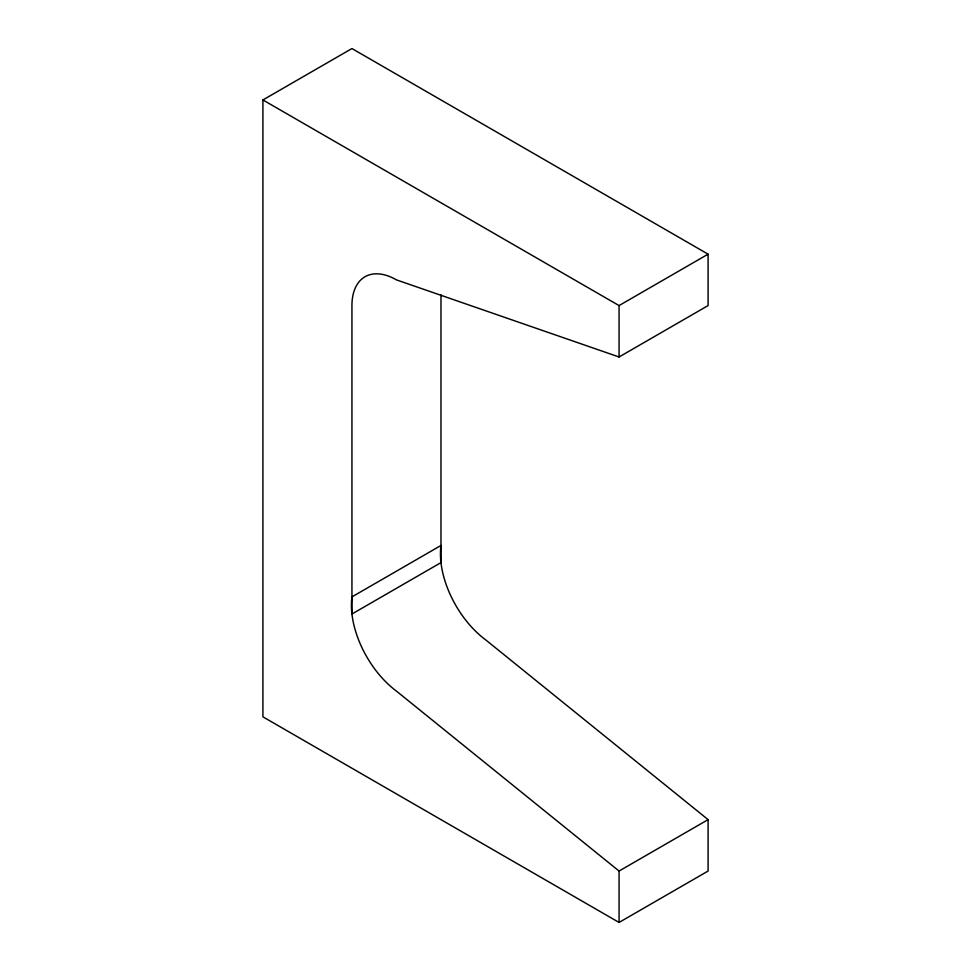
<?xml version="1.0" encoding="UTF-8"?>
<svg xmlns="http://www.w3.org/2000/svg" width="971" height="971" viewBox="0 0 971 971"><rect width="100%" height="100%" fill="white"/><g stroke="black" fill="none" stroke-linecap="round" stroke-linejoin="round"><path stroke-width="1.46" d="M619.061 922.45L619.061 871.048L396.459 691.121A74.197 42.833 60 0 1 351.939 596.886L440.98 545.471A74.197 42.833 60 0 0 485.5 639.719L708.09 819.633L708.09 871.048L619.061 922.45L262.91 716.829L262.91 99.952L351.939 48.55L708.09 254.171L708.09 305.574L619.061 356.988L396.459 279.879A62.957 36.352 60 0 0 351.939 305.574L351.939 614.012L440.98 562.61L440.98 294.783M262.91 99.952L619.061 305.574L708.09 254.171M619.061 871.048L708.09 819.633M619.061 305.574L619.061 356.988"/></g></svg>
